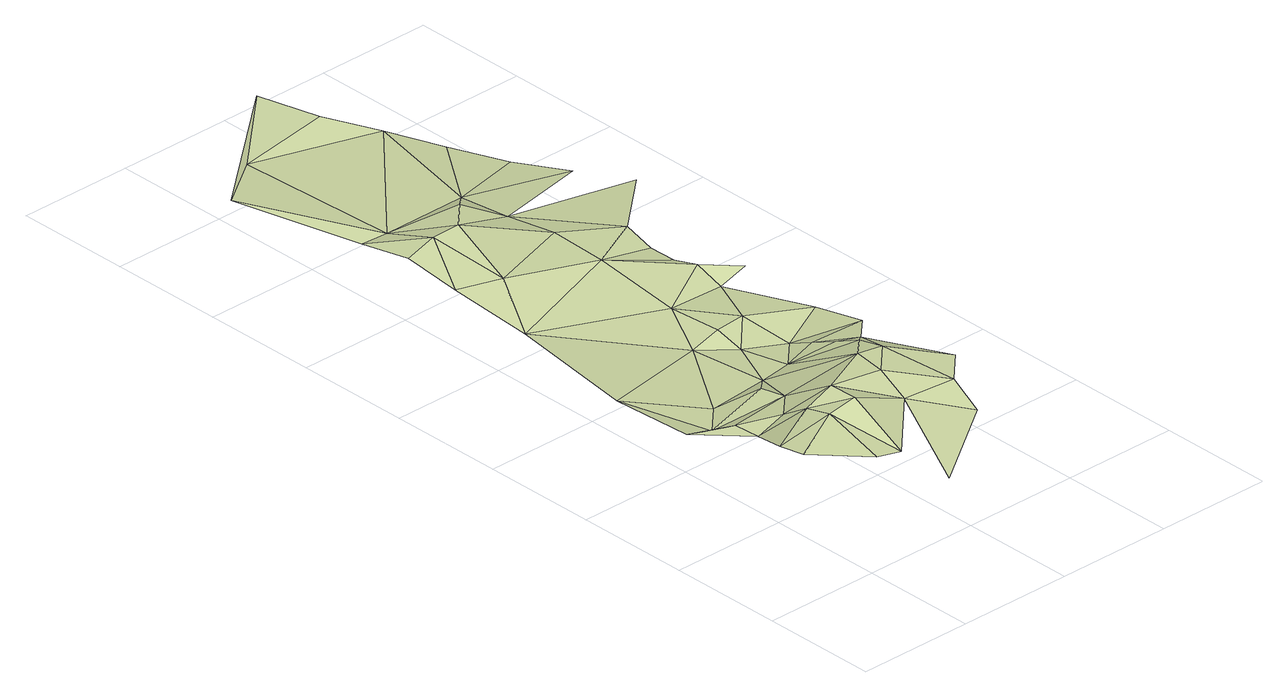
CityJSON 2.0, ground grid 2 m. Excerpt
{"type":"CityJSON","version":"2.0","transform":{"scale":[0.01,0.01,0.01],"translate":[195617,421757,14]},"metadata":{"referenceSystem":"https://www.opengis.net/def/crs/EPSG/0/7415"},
"CityObjects":{
"landuse1":{"type":"LandUse","attributes":{"3df_class":"Terrain","bgt_fysiekvoorkomen":"erf","bgt_status":"bestaand","identificatienamespace":"NL.IMGeo","onbegroeidterreindeeloptalud":"false","relatievehoogteligging":0,"aantal_punten":0},"geometry":[{"type":"MultiSurface","lod":"1","boundaries":[[[0,1,2]],[[0,2,3]],[[4,1,5]],[[1,0,5]],[[6,4,7]],[[6,7,8]],[[9,6,8]],[[3,10,0]],[[7,4,11]],[[4,5,11]],[[0,12,5]],[[10,12,0]],[[8,13,9]],[[7,14,8]],[[11,5,15]],[[7,11,14]],[[5,12,15]],[[11,15,14]],[[13,8,16]],[[8,14,16]],[[10,17,12]],[[12,17,15]],[[9,13,18]],[[14,15,19]],[[18,20,9]],[[16,21,13]],[[17,22,15]],[[16,14,21]],[[15,22,19]],[[23,24,17]],[[21,14,19]],[[18,13,21]],[[20,25,26]],[[17,27,22]],[[22,28,19]],[[29,21,19]],[[26,30,31]],[[27,17,24]],[[26,25,30]],[[27,28,22]],[[20,18,32]],[[18,21,33]],[[19,34,29]],[[21,29,33]],[[28,34,19]],[[35,25,20]],[[31,30,36]],[[34,37,29]],[[33,38,18]],[[37,39,29]],[[36,40,41]],[[25,42,30]],[[43,33,29]],[[30,40,36]],[[35,20,32]],[[44,34,28]],[[18,38,32]],[[29,39,43]],[[27,45,28]],[[37,34,44]],[[42,40,30]],[[33,46,38]],[[37,44,39]],[[45,44,28]],[[46,33,43]],[[42,25,47]],[[38,46,32]],[[48,41,40]],[[35,47,25]],[[49,43,39]],[[42,50,40]],[[39,44,49]],[[46,43,51]],[[52,32,46]],[[53,35,32]],[[43,49,51]],[[50,42,54]],[[54,42,47]],[[50,55,40]],[[52,53,32]],[[52,46,51]],[[56,41,48]],[[47,35,57]],[[58,35,53]],[[50,54,55]],[[35,58,59]],[[48,40,60]],[[54,47,57]],[[59,57,35]],[[53,52,61]],[[55,60,40]],[[55,54,62]],[[56,48,63]],[[54,57,64]],[[48,60,63]],[[60,55,65]],[[55,66,65]],[[62,66,55]]]}]}
},
"vertices":[
[128,225,199],[28,225,184],[28,175,192],[128,125,169],[78,325,138],[128,275,187],[28,425,118],[78,375,135],[78,425,104],[28,575,111],[178,125,158],[128,325,155],[178,225,207],[128,475,100],[178,375,145],[178,275,206],[178,425,136],[278,225,165],[228,625,94],[278,325,198],[78,825,97],[228,475,108],[278,275,192],[228,75,114],[378,175,126],[128,925,128],[78,975,107],[378,225,157],[328,325,191],[278,475,115],[128,1075,133],[78,1075,118],[278,725,102],[278,575,97],[328,375,179],[278,875,120],[78,1175,99],[328,425,155],[278,625,109],[328,475,132],[128,1175,97],[25,1399,98],[178,1075,134],[328,525,109],[378,425,143],[428,275,156],[328,625,112],[278,975,124],[128,1475,85],[428,475,129],[228,1125,127],[428,575,109],[378,725,99],[378,775,115],[278,1075,108],[278,1175,97],[262,1596,95],[378,925,115],[378,825,101],[378,875,100],[343,1411,82],[428,725,114],[465,1134,84],[302,1503,84],[506,1042,92],[384,1319,78],[425,1226,76]
]}
